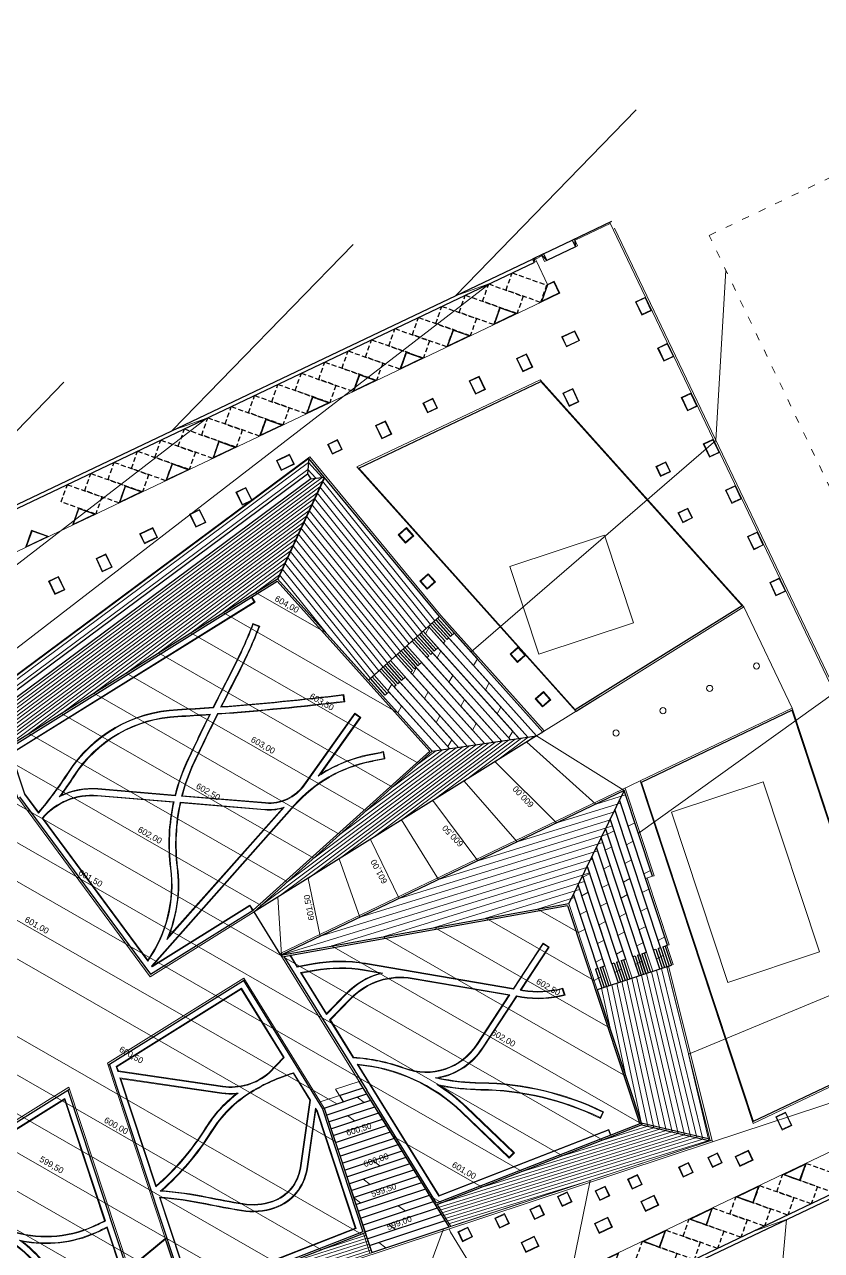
# Model space of a CAD drawing. Header units: metres. Extents: x 679381 to 680109, y 2748427 to 2748872.
# Drawn here: x 679862.8 to 679993.4, y 2748670.8 to 2748871.6 of the extents above; entities that cross this region are included whole.
import ezdxf
from ezdxf.enums import TextEntityAlignment as Align

# ---------------------------------------------------------------- set-up
doc = ezdxf.new("R2010")
doc.units = ezdxf.units.M
doc.header["$MEASUREMENT"] = 0
doc.linetypes.add('ACAD_ISO03W100', pattern=[30, 12, -18])
doc.linetypes.add('LÍNEAS_OCULTAS2', pattern=[4.7625, 3.175, -1.5875])
doc.layers.get('0').update_dxf_attribs({"color": 5})
for name, color, linetype in [('00_Sorround Parcels', 252, 'ACAD_ISO03W100'), ('02-L-Edge Line', 4, 'Continuous'), ('02-L-Edge Line Stair +10cm', 6, 'Continuous'), ('02-L-Edge Line Step -10cm', 6, 'Continuous'), ('02-L-Painted line', 253, 'Continuous'), ('02-L-Plan Change', 8, 'Continuous')]:
    doc.layers.add(name, color=color, linetype=linetype)
for name, color, linetype, lineweight in [('02-L-Level Curves 0.25-0.75m', 33, 'Continuous', 5), ('02-L-Level Curves 0.50m', 33, 'Continuous', 5), ('02-L-Level Curves 1m', 37, 'Continuous', 5), ('02-L-Material Change', 251, 'Continuous', 5), ('04-BK-Tree Pit', 6, 'Continuous', 5)]:
    doc.layers.add(name, color=color, linetype=linetype, lineweight=lineweight)
doc.styles.get("Standard").update_dxf_attribs({"font": 'arial.ttf'})

# ---------------------------------------------------------------- blocks, each defined once
blk = doc.blocks.new('ALCORQUE RECTANGULAR')
blk.add_lwpolyline([(679903.39, 2748647.42), (679902.7, 2748648.87), (679904.69, 2748649.81), (679905.38, 2748648.37)], close=True)
at = {"layer": '02-L-Material Change'}
blk.add_lwpolyline([(679903.34, 2748647.29), (679902.57, 2748648.92), (679904.74, 2748649.95), (679905.51, 2748648.32)], close=True, dxfattribs=at)
blk = doc.blocks.new('Escocell Quadrat')
at = {"ltscale": 0.3}
blk.add_lwpolyline([(-2.76, -1.24), (-1.16, -1.24), (-1.16, 0.36), (-2.76, 0.36)], close=True, dxfattribs=at)
at = {"layer": '02-L-Material Change', "ltscale": 0.3}
blk.add_lwpolyline([(-2.86, -1.34), (-1.06, -1.34), (-1.06, 0.46), (-2.86, 0.46)], close=True, dxfattribs=at)
blk = doc.blocks.new('Alcorque Parking 8m2')
blk.add_lwpolyline([(2.32, 1.23), (-0.19, 2.12), (-1.08, -0.38)], close=True)
at = {"layer": '02-L-Material Change'}
blk.add_lwpolyline([(2.58, 1.24), (-0.25, 2.25), (-1.25, -0.58)], close=True, dxfattribs=at)
blk = doc.blocks.new('Tree Pit Ford')
at = {"ltscale": 0.3}
blk.add_lwpolyline([(-0.05, 1.15), (1.93, -0.83), (-1.1, -0.83), (-1.1, 1.15)], close=True, dxfattribs=at)
at = {"layer": '02-L-Material Change', "ltscale": 0.3}
blk.add_lwpolyline([(0, 1.25), (2.18, -0.93), (-1.2, -0.93), (-1.2, 1.25)], close=True, dxfattribs=at)

msp = doc.modelspace()

# ---------------------------------------------------------------- linework, layer by layer
at = {"layer": '00_Sorround Parcels', "lineweight": 9, "ltscale": 0.1}
msp.add_lwpolyline([(679975.04, 2748837.06), (680047.19, 2748871.62), (680108.54, 2748743.56), (680036.39, 2748709)], close=True, dxfattribs=at)
at = {"layer": '02-L-Edge Line', "ltscale": 0.3}
for p, q in [((679930.81, 2748774.62, 0), (679919.2, 2748764.2)), ((679961.08, 2748746.11), (679952.03, 2748727.61)), ((679956.69, 2748713.49), (679964.01, 2748691.33)), ((679964.01, 2748691.33), (679975.21, 2748688.75))]:
    msp.add_line(p, q, dxfattribs=at)
for points in [[(679859.14, 2748752.71), (679904.28, 2748780.82)], [(679919.2, 2748764.2), (679904.28, 2748780.83)], [(679900.45, 2748726.24), (679929.65, 2748752.55)], [(679904.83, 2748719.17), (679952.03, 2748727.61)], [(679968.09, 2748717.25), (679956.69, 2748713.49)], [(679932.42, 2748674.62), (679917.65, 2748698.47)], [(679911.9, 2748694.08), (679919.71, 2748670.42)], [(679964.01, 2748691.33), (679930.23, 2748678.16)], [(679889.89, 2748660.57), (679885.91, 2748672.61)], [(679918.64, 2748673.64), (679889.35, 2748662.22)]]:
    msp.add_lwpolyline(points, dxfattribs=at)
at = {"layer": '02-L-Edge Line', "ltscale": 0.3, "elevation": 0}
msp.add_lwpolyline([(679929.65, 2748752.55), (679946.75, 2748755.06)], dxfattribs=at)
at = {"layer": '02-L-Edge Line Stair +10cm'}
for p, q in [((679967.44, 2748720.51), (679968.19, 2748720.76)), ((679962.49, 2748718.88), (679962.88, 2748719.01)), ((679962.5, 2748718.88), (679963.53, 2748715.75)), ((679962.88, 2748719.01), (679963.91, 2748715.87)), ((679963.26, 2748719.13), (679963.64, 2748719.26)), ((679963.26, 2748719.13), (679964.29, 2748716)), ((679963.64, 2748719.26), (679964.67, 2748716.13)), ((679964.02, 2748719.38), (679964.77, 2748719.63)), ((679964.02, 2748719.38), (679965.05, 2748716.25)), ((679964.4, 2748719.51), (679965.43, 2748716.38)), ((679965.91, 2748720.01), (679966.3, 2748720.14)), ((679966.3, 2748720.14), (679967.33, 2748717)), ((679966.68, 2748720.26), (679967.06, 2748720.39)), ((679966.68, 2748720.26), (679967.71, 2748717.13)), ((679967.06, 2748720.39), (679968.09, 2748717.25)), ((679967.44, 2748720.51), (679968.47, 2748717.38)), ((679967.82, 2748720.64), (679968.85, 2748717.5)), ((679956.42, 2748716.87), (679956.8, 2748717)), ((679956.42, 2748716.87), (679957.45, 2748713.74)), ((679957.18, 2748717.13), (679957.94, 2748717.38)), ((679957.18, 2748717.13), (679958.22, 2748713.99)), ((679957.56, 2748717.25), (679958.6, 2748714.12)), ((679959.08, 2748717.75), (679959.46, 2748717.88)), ((679959.08, 2748717.75), (679960.12, 2748714.62)), ((679959.46, 2748717.88), (679960.49, 2748714.75)), ((679959.84, 2748718), (679960.22, 2748718.13)), ((679959.84, 2748718), (679960.87, 2748714.87)), ((679960.22, 2748718.13), (679961.25, 2748715)), ((679960.6, 2748718.26), (679961.35, 2748718.5)), ((679960.6, 2748718.26), (679961.63, 2748715.12)), ((679960.98, 2748718.38), (679962.01, 2748715.25)), ((679968.09, 2748717.25), (679968.85, 2748717.5))]:
    msp.add_line(p, q, dxfattribs=at)
at = {"layer": '02-L-Edge Line Stair +10cm', "ltscale": 0.3}
for p, q in [((679914.42, 2748696.16), (679918.29, 2748697.43)), ((679911.9, 2748694.08), (679918.93, 2748696.4))]:
    msp.add_line(p, q, dxfattribs=at)
at = {"layer": '02-L-Edge Line Stair +10cm'}
for points in [[(679952.6, 2748836.29), (679959.09, 2748839.38)], [(679947.9, 2748834.06), (679946.09, 2748833.2)], [(679930.81, 2748774.62), (679911.94, 2748797.45)], [(679946.75, 2748755.06), (679932.12, 2748771.36)], [(679943.9, 2748754.64), (679930.57, 2748769.5)], [(679927.89, 2748767.1), (679927.29, 2748766.56)], [(679939.62, 2748754.02), (679927.89, 2748767.1)], [(679926.4, 2748765.76), (679926.1, 2748765.49)], [(679926.99, 2748766.29), (679926.7, 2748766.03)], [(679921.93, 2748761.75), (679919.5, 2748764.47)], [(679922.23, 2748762.02), (679919.8, 2748764.73)], [(679933.93, 2748753.18), (679924.08, 2748764.15)], [(679935.35, 2748753.39), (679925.21, 2748764.69)], [(679922.53, 2748762.29), (679921.93, 2748761.75)], [(679931.08, 2748752.76), (679922.53, 2748762.29)], [(679965.72, 2748732.06), (679961.08, 2748746.11)], [(679967.06, 2748720.39), (679959.57, 2748743.03)], [(679968.19, 2748720.76), (679960.33, 2748744.57)], [(679966.95, 2748716.88), (679958.82, 2748741.49)], [(679964.77, 2748719.63), (679958.06, 2748739.95)], [(679962.5, 2748718.88), (679956.56, 2748736.86)], [(679964.67, 2748716.12), (679957.31, 2748738.4)], [(679961.35, 2748718.5), (679955.8, 2748735.32)], [(679960.22, 2748718.13), (679955.05, 2748733.78)], [(679959.08, 2748717.75), (679954.29, 2748732.24)], [(679956.8, 2748717), (679952.78, 2748729.16)], [(679957.94, 2748717.38), (679953.54, 2748730.7)], [(679956.8, 2748717), (679957.83, 2748713.87)], [(679919.71, 2748670.42), (679932.41, 2748674.62)]]:
    msp.add_lwpolyline(points, dxfattribs=at)
at = {"layer": '02-L-Edge Line Stair +10cm', "elevation": 0}
for points in [[(679929.03, 2748773.02), (679931.23, 2748770.56)], [(679929.32, 2748773.28), (679931.76, 2748770.57)], [(679929.62, 2748773.55), (679932.06, 2748770.84)], [(679929.92, 2748773.82), (679932.12, 2748771.36)], [(679930.22, 2748774.08), (679932.65, 2748771.37)], [(679930.51, 2748774.35), (679932.95, 2748771.64)], [(679926.94, 2748771.15), (679929.38, 2748768.43)], [(679927.24, 2748771.41), (679929.44, 2748768.96)], [(679927.54, 2748771.68), (679929.97, 2748768.97)], [(679927.83, 2748771.95), (679930.27, 2748769.23)], [(679932.35, 2748771.1), (679932.06, 2748770.84)], [(679933.25, 2748771.9), (679932.65, 2748771.37)], [(679933.25, 2748771.9), (679947.78, 2748755.7)], [(679924.56, 2748769.01), (679926.76, 2748766.55)], [(679924.86, 2748769.28), (679927.29, 2748766.56)], [(679925.16, 2748769.54), (679927.59, 2748766.83)], [(679926.35, 2748770.61), (679928.55, 2748768.16)], [(679926.64, 2748770.88), (679929.08, 2748768.16)], [(679942.47, 2748754.43), (679929.44, 2748768.96)], [(679930.57, 2748769.5), (679929.97, 2748768.97)], [(679945.32, 2748754.85), (679931.23, 2748770.56)], [(679931.76, 2748770.57), (679931.46, 2748770.3)], [(679922.48, 2748767.14), (679924.91, 2748764.42)], [(679923.67, 2748768.21), (679925.87, 2748765.75)], [(679923.96, 2748768.47), (679926.4, 2748765.76)], [(679924.26, 2748768.74), (679926.7, 2748766.03)], [(679941.05, 2748754.22), (679928.55, 2748768.16)], [(679929.08, 2748768.16), (679928.78, 2748767.9)], [(679929.67, 2748768.7), (679929.38, 2748768.43)], [(679920.99, 2748765.8), (679923.19, 2748763.35)], [(679921.28, 2748766.07), (679923.72, 2748763.36)], [(679921.58, 2748766.34), (679924.02, 2748763.62)], [(679921.88, 2748766.6), (679924.08, 2748764.15)], [(679922.18, 2748766.87), (679924.61, 2748764.16)], [(679936.78, 2748753.6), (679925.87, 2748765.75)], [(679938.2, 2748753.81), (679926.76, 2748766.55)], [(679932.5, 2748752.97), (679923.19, 2748763.35)], [(679923.72, 2748763.36), (679923.42, 2748763.09)], [(679924.32, 2748763.89), (679924.02, 2748763.62)], [(679925.21, 2748764.69), (679924.61, 2748764.16)]]:
    msp.add_lwpolyline(points, dxfattribs=at)
at = {"layer": '02-L-Edge Line Stair +10cm', "ltscale": 0.3}
for points in [[(679912.27, 2748692.95), (679919.57, 2748695.36)], [(679912.65, 2748691.82), (679920.22, 2748694.32)], [(679913.02, 2748690.7), (679920.86, 2748693.29)], [(679913.38, 2748689.57), (679921.5, 2748692.25)], [(679913.76, 2748688.45), (679922.14, 2748691.21)], [(679914.13, 2748687.32), (679922.78, 2748690.18)], [(679914.5, 2748686.19), (679923.43, 2748689.14)], [(679914.87, 2748685.07), (679924.07, 2748688.1)], [(679915.25, 2748683.94), (679924.71, 2748687.06)], [(679915.62, 2748682.81), (679925.35, 2748686.03)], [(679915.99, 2748681.69), (679925.99, 2748684.99)], [(679916.36, 2748680.56), (679926.64, 2748683.95)], [(679916.73, 2748679.43), (679927.28, 2748682.92)], [(679917.1, 2748678.31), (679927.92, 2748681.88)], [(679917.48, 2748677.18), (679928.56, 2748680.84)], [(679917.85, 2748676.06), (679929.2, 2748679.81)], [(679918.22, 2748674.93), (679929.85, 2748678.77)], [(679918.59, 2748673.8), (679930.49, 2748677.73)], [(679918.96, 2748672.68), (679931.13, 2748676.69)], [(679919.33, 2748671.55), (679931.77, 2748675.66)]]:
    msp.add_lwpolyline(points, dxfattribs=at)
at = {"layer": '02-L-Edge Line Step -10cm'}
for p, q in [((679917.58, 2748798.95), (679947.42, 2748813.15)), ((679947.42, 2748813.15), (679980.42, 2748776.37)), ((679953.09, 2748759.36), (679917.58, 2748798.95)), ((679980.42, 2748776.37), (679953.09, 2748759.36)), ((679861.97, 2748745.11), (679883.47, 2748716.02)), ((679951.82, 2748727.27), (679963.64, 2748691.5)), ((679883.47, 2748716.02), (679900.28, 2748726.49)), ((679905.32, 2748718.95), (679918.91, 2748697)), ((680007, 2748703.66), (679982.26, 2748691.88)), ((679963.9, 2748691.66), (679975.12, 2748689.07))]:
    msp.add_line(p, q, dxfattribs=at)
at = {"layer": '02-L-Edge Line Step -10cm', "lineweight": 0, "ltscale": 0.2}
for p, q in [((679904.28, 2748780.82), (679911.94, 2748797.45)), ((679904.36, 2748780.74), (679912.01, 2748797.36))]:
    msp.add_line(p, q, dxfattribs=at)
at = {"layer": '02-L-Edge Line Step -10cm', "ltscale": 0.3}
for points in [[(679909.4, 2748800.52), (679856.61, 2748761.34)], [(679911.94, 2748797.45), (679909.4, 2748800.52)]]:
    msp.add_lwpolyline(points, dxfattribs=at)
at = {"layer": '02-L-Edge Line Step -10cm'}
for points in [[(679859.5, 2748752.59), (679904.23, 2748780.44)], [(679904.23, 2748780.44), (679929.23, 2748752.58)], [(679988.62, 2748759.3), (679963.9, 2748747.46)], [(680007, 2748703.66), (679988.62, 2748759.3)], [(679900.28, 2748726.49), (679929.23, 2748752.58)], [(679963.9, 2748747.46), (679982.26, 2748691.88)], [(679905.32, 2748718.95), (679951.82, 2748727.27)], [(679889.53, 2748662.61), (679876.75, 2748701.3), (679898.67, 2748714.97), (679911.62, 2748693.95), (679918.27, 2748673.82)], [(679841.11, 2748679.07), (679869.91, 2748697.03), (679879.64, 2748667.56)], [(679930.34, 2748678.52), (679918.91, 2748697)], [(679963.64, 2748691.5), (679930.34, 2748678.52)], [(679918.26, 2748673.81), (679918.26, 2748673.81), (679889.53, 2748662.61)]]:
    msp.add_lwpolyline(points, dxfattribs=at)
at = {"layer": '02-L-Level Curves 0.25-0.75m', "ltscale": 0.3}
msp.add_line((679916.66, 2748835.56), (679887.02, 2748805.09), dxfattribs=at)
for points in [[(679977.76, 2748831.4), (679976.13, 2748803.46)], [(679887.02, 2748805.09), (679887.02, 2748805.09), (679892.66, 2748807.11), (679734.28, 2748685.08)], [(679976.13, 2748803.46), (679936, 2748768.84)], [(679856.78, 2748760.84), (679909.34, 2748799.85), (679911.59, 2748797.41), (679857.86, 2748757.56), (679856.78, 2748760.84)], [(679857.05, 2748760.01), (679909.23, 2748798.74), (679910.58, 2748797.28), (679857.69, 2748758.07), (679857.05, 2748760.01)], [(679964.78, 2748716.16), (679965.81, 2748716.5), (679963.56, 2748723.29), (679964.64, 2748723.86), (679961.23, 2748734.18), (679962.31, 2748734.74), (679959.69, 2748742.67), (679943.54, 2748737.71), (679934.86, 2748747.66), (679944.29, 2748754.7), (679945.32, 2748754.85), (679938.34, 2748762.63), (679938.96, 2748763.74), (679929.92, 2748773.82), (679929.35, 2748773.3), (679911.2, 2748795.85), (679857.94, 2748756.36), (679858.36, 2748755.08), (679852.61, 2748750.92), (679851.9, 2748751.88), (679821.09, 2748729.03), (679830.22, 2748723.79), (679834.97, 2748726.75), (679834.97, 2748726.75)], [(679963.14, 2748715.62), (679963.53, 2748715.75), (679962.91, 2748717.61), (679963.99, 2748718.17), (679960.58, 2748728.49), (679961.66, 2748729.06), (679958.39, 2748738.95), (679959.47, 2748739.52), (679959.2, 2748740.32), (679958.06, 2748739.95), (679930.64, 2748731.53), (679924.61, 2748741.31), (679942.12, 2748754.38), (679942.47, 2748754.43), (679942.19, 2748754.75), (679942.82, 2748755.85), (679928.52, 2748771.78), (679929.15, 2748772.88), (679929.03, 2748773.02), (679927.94, 2748772.04), (679910.32, 2748793.94), (679858.27, 2748755.34)], [(679961.52, 2748715.08), (679962.39, 2748715.37), (679960.07, 2748722.38), (679961.15, 2748722.95), (679957.74, 2748733.27), (679958.82, 2748733.83), (679957.58, 2748737.59), (679917.74, 2748725.35), (679914.39, 2748734.91), (679940.05, 2748754.08), (679941.05, 2748754.22), (679932.38, 2748763.89), (679933, 2748764.99), (679927.24, 2748771.41), (679926.53, 2748770.78), (679909.44, 2748792.02), (679858.61, 2748754.33), (679861.04, 2748746.97), (679857.32, 2748744.55), (679853.11, 2748750.25), (679842.31, 2748742.25), (679944.4, 2748683.68)], [(679936.78, 2748753.6), (679926.41, 2748765.15), (679927.04, 2748766.25), (679924.56, 2748769.01), (679923.71, 2748768.25), (679907.67, 2748788.19), (679863.53, 2748755.46), (679905.9, 2748731.15)], [(679907.23, 2748787.23), (679868.84, 2748758.76), (679910.21, 2748735.03), (679934.65, 2748753.29), (679935.35, 2748753.39), (679928.34, 2748761.2), (679928.96, 2748762.3), (679923.67, 2748768.21), (679923.01, 2748767.62), (679907.23, 2748787.23)], [(679884.76, 2748768.67), (679905.91, 2748784.35), (679920.9, 2748765.72), (679920.99, 2748765.8), (679932.48, 2748752.99), (679931.33, 2748752.8), (679923.12, 2748746.67), (679884.76, 2748768.67)], [(679905.03, 2748782.43), (679895.37, 2748775.28), (679924, 2748758.85), (679924.62, 2748759.96), (679920.09, 2748765), (679919.49, 2748764.46), (679905.03, 2748782.43)], [(679995.79, 2748762.29), (679963.4, 2748739.08), (679965.41, 2748733.02), (679964.33, 2748732.45), (679967.74, 2748722.14), (679966.66, 2748721.57), (679968.09, 2748717.25), (679967.22, 2748716.96), (679974.01, 2748689.02), (679931.58, 2748675.97), (679927.92, 2748681.88), (679917.88, 2748678.57), (679916.73, 2748679.43), (679919.1, 2748672.27), (679898.29, 2748665.71), (679848.51, 2748694.26)], [(679946.41, 2748755.01), (679945.13, 2748754.05), (679956.45, 2748743.89), (679961.32, 2748745.39), (679962.82, 2748740.85), (679961.74, 2748740.28), (679965.15, 2748729.97), (679964.07, 2748729.4), (679967.48, 2748719.08), (679966.41, 2748718.52), (679966.95, 2748716.88), (679966.4, 2748716.69), (679973, 2748689.26)], [(679905.9, 2748731.15), (679935.76, 2748753.45), (679936.78, 2748753.6)], [(679831.7, 2748735.64), (679913.7, 2748688.6), (679912.65, 2748691.82), (679915.74, 2748692.85), (679916.89, 2748691.98), (679920.86, 2748693.29), (679929.3, 2748679.66), (679931.23, 2748678.55)], [(679921.58, 2748722.16), (679954.29, 2748732.24), (679955.43, 2748732.62), (679955.47, 2748732.5), (679954.39, 2748731.94), (679957.8, 2748721.62), (679956.72, 2748721.05), (679958.97, 2748714.24), (679958.23, 2748714), (679961.37, 2748699.34)], [(679958.78, 2748707.17), (679957.38, 2748713.72), (679957.83, 2748713.87), (679956.47, 2748718), (679957.54, 2748718.57), (679954.14, 2748728.88), (679955.21, 2748729.45), (679954.62, 2748731.24), (679930.01, 2748723.67)], [(679938.44, 2748725.18), (679953.8, 2748729.9), (679954.96, 2748726.39), (679953.88, 2748725.83), (679957.27, 2748715.57), (679956.19, 2748715), (679938.44, 2748725.18)], [(679835.82, 2748725.38), (679836.93, 2748725.95), (679839.7, 2748721.52), (679840.82, 2748722.09), (679843.57, 2748717.65), (679844.69, 2748718.22), (679847.33, 2748713.98), (679918.06, 2748673.41)], [(679930.01, 2748723.67), (679958.78, 2748707.17)], [(679881.52, 2748668.98), (679843.21, 2748690.96), (679851.21, 2748695.94), (679849.8, 2748698.2), (679848.68, 2748697.63), (679845.92, 2748702.07), (679844.8, 2748701.49), (679842.04, 2748705.93), (679840.93, 2748705.36), (679838.17, 2748709.79), (679837.05, 2748709.22), (679834.29, 2748713.66), (679833.17, 2748713.09), (679830.42, 2748717.52), (679829.3, 2748716.95), (679826.54, 2748721.38), (679825.43, 2748720.8), (679798.09, 2748703.74), (679801.06, 2748698.96), (679800.09, 2748698.22), (679808.69, 2748684.4), (679759.05, 2748646.16)], [(679961.36, 2748699.34), (679921.58, 2748722.16)], [(680015.47, 2748721.09), (679971.67, 2748702.9), (679974.96, 2748688.8)], [(679966.97, 2748690.65), (679961.52, 2748715.08)], [(679968.97, 2748690.19), (679963.14, 2748715.62)], [(679970.96, 2748689.73), (679964.78, 2748716.16)], [(679972.96, 2748689.26), (679931.3, 2748676.42), (679926.64, 2748683.95), (679919.46, 2748681.58), (679918.32, 2748682.46), (679915.99, 2748681.69), (679918.93, 2748672.76), (679904.88, 2748668.27), (679853.82, 2748697.56)], [(679944.4, 2748683.68), (679966.97, 2748690.65)], [(679950.99, 2748686.25), (679965.97, 2748690.88)], [(679974.96, 2748688.8), (679974.96, 2748688.8), (679931.86, 2748675.51), (679929.85, 2748678.77), (679925.19, 2748677.23), (679924.05, 2748678.1), (679917.85, 2748676.06), (679919.26, 2748671.79), (679889.36, 2748662.18)], [(679930.74, 2748677.32), (679970.97, 2748689.72)], [(679931.23, 2748678.55), (679968.97, 2748690.19)], [(679931.3, 2748676.42), (679972.97, 2748689.26)], [(679764.87, 2748621.24), (679819.61, 2748663.42), (679819.11, 2748665.27), (679837.28, 2748677.04), (679840.73, 2748679.69), (679872.45, 2748661.49), (679888.42, 2748665.03), (679889.68, 2748661.2), (679919.58, 2748670.81), (679919.33, 2748671.55), (679920.89, 2748672.06), (679922.04, 2748671.19), (679931.46, 2748674.3), (679920.45, 2748644.47), (679926.09, 2748646.49)], [(679918.06, 2748673.41), (679918.66, 2748673.6)]]:
    msp.add_lwpolyline(points, dxfattribs=at)
for points in [[(679957.58, 2748688.82), (679860.74, 2748744.37), (679861.7, 2748744.97), (679858.94, 2748753.32), (679908.56, 2748790.1), (679925.12, 2748769.51), (679925.45, 2748769.81), (679936.85, 2748757.1), (679936.23, 2748756), (679938.2, 2748753.81), (679937.97, 2748753.77), (679904.34, 2748728.66), (679904.95, 2748719.22), (679955.94, 2748734.89), (679958.31, 2748727.73), (679957.23, 2748727.16), (679960.64, 2748716.84), (679959.56, 2748716.28), (679960.11, 2748714.62), (679959.91, 2748714.55), (679964.97, 2748691.11)], [(679906.79, 2748786.27), (679922.31, 2748766.99), (679922.77, 2748767.41), (679930.89, 2748758.36), (679930.27, 2748757.26), (679933.93, 2748753.18), (679933.55, 2748753.12), (679914.51, 2748738.91), (679874.15, 2748762.06)]]:
    msp.add_lwpolyline(points, close=True, dxfattribs=at)
at = {"layer": '02-L-Level Curves 0.50m', "ltscale": 0.3}
msp.add_line((679869.27, 2748813.01), (679839.63, 2748782.54), dxfattribs=at)
for points in [[(679837.09, 2748728.07), (679835.52, 2748727.1), (679826.39, 2748732.34), (679852.2, 2748751.47), (679853.78, 2748749.33), (679859.04, 2748753.03), (679858.11, 2748755.85), (679910.76, 2748794.9), (679928.64, 2748772.67), (679929.03, 2748773.02), (679940.89, 2748759.79), (679940.27, 2748758.69), (679943.68, 2748754.88)], [(679960.71, 2748714.82), (679961.25, 2748714.99), (679959.82, 2748719.33), (679960.9, 2748719.9), (679957.49, 2748730.21), (679958.56, 2748730.78), (679956.76, 2748736.23), (679911.29, 2748722.26), (679909.27, 2748731.73), (679938.99, 2748753.92), (679939.62, 2748754.02), (679934.3, 2748759.95), (679934.93, 2748761.05), (679926.35, 2748770.61), (679925.83, 2748770.15), (679909, 2748791.06), (679858.78, 2748753.82), (679861.7, 2748744.97), (679858.5, 2748742.95), (679853.41, 2748749.84), (679847.62, 2748745.55), (679950.99, 2748686.25)], [(679905.47, 2748783.39), (679920.19, 2748765.09), (679920.99, 2748765.8), (679923, 2748763.56), (679922.38, 2748762.46), (679931.08, 2748752.76), (679930.23, 2748752.64), (679927.42, 2748750.54), (679890.06, 2748771.97), (679905.47, 2748783.39)], [(679943.9, 2748754.64), (679943.23, 2748754.54), (679929.74, 2748744.47), (679937.09, 2748734.62), (679958.88, 2748741.31), (679962.05, 2748731.69), (679960.98, 2748731.12), (679964.25, 2748721.23), (679963.17, 2748720.66), (679964.67, 2748716.12), (679963.95, 2748715.89), (679969.97, 2748689.95), (679930.46, 2748677.77)], [(679965.97, 2748690.88), (679960.71, 2748714.82)], [(680021.33, 2748692.47), (679982.08, 2748673.79), (679987.72, 2748675.81)], [(679987.72, 2748675.81), (679985.99, 2748656.98)]]:
    msp.add_lwpolyline(points, dxfattribs=at)
at = {"layer": '02-L-Level Curves 1m', "ltscale": 0.3}
for p in [(679963.07, 2748857.65), (679939.07, 2748829.19)]:
    msp.add_line(p, (679933.43, 2748827.17), dxfattribs=at)
for points in [[(679939.07, 2748829.19), (679744.85, 2748679.55), (679744.52, 2748671.49), (679748.75, 2748667.74), (679752.27, 2748657.06), (679759.21, 2748645.9), (679756.56, 2748644.08), (679763.63, 2748622.66), (679762.68, 2748622.35), (679756.74, 2748640.33), (679748.48, 2748632.97), (679749.84, 2748630.78), (679744.8, 2748627.33)], [(679857.77, 2748756.86), (679911.64, 2748796.81), (679930.05, 2748773.94), (679930.81, 2748774.62), (679937.04, 2748767.68), (679936.41, 2748766.58), (679946.75, 2748755.06), (679945.35, 2748754.85), (679939.97, 2748750.84), (679950, 2748740.8), (679960.51, 2748744.03), (679962.57, 2748737.8), (679961.49, 2748737.23), (679964.9, 2748726.91), (679963.82, 2748726.35), (679966.95, 2748716.88), (679965.58, 2748716.42), (679971.99, 2748689.49)], [(679937.82, 2748681.12), (679923.2, 2748689.5), (679919.57, 2748695.36), (679918.47, 2748694.99), (679917.32, 2748695.87), (679914.01, 2748694.77), (679837.01, 2748738.94), (679852.8, 2748750.66), (679856.14, 2748746.14), (679860.38, 2748748.97), (679858.44, 2748754.84), (679909.88, 2748792.98), (679927.23, 2748771.41), (679928.13, 2748772.21), (679931.07, 2748768.94), (679930.45, 2748767.84), (679942.47, 2748754.43)], [(679859.11, 2748752.81), (679908.12, 2748789.15), (679924.41, 2748768.89), (679924.56, 2748769.01), (679938.2, 2748753.81), (679936.86, 2748753.61), (679901.6, 2748727.28), (679859.58, 2748751.38), (679859.11, 2748752.81)], [(679942.47, 2748754.43), (679941.11, 2748754.23), (679919.5, 2748738.1), (679924.19, 2748728.44), (679958.39, 2748738.95), (679959.08, 2748736.89), (679958, 2748736.32), (679961.41, 2748726), (679960.33, 2748725.44), (679963.53, 2748715.75), (679962.33, 2748715.35), (679967.97, 2748690.42)], [(679913.14, 2748720.65), (679963.95, 2748691.51), (679959.08, 2748714.28), (679960.11, 2748714.62), (679956.98, 2748724.11), (679958.05, 2748724.67), (679955.12, 2748733.55), (679913.15, 2748720.65)], [(679971.99, 2748689.49), (679931.02, 2748676.87), (679925.35, 2748686.03), (679921.04, 2748684.6), (679919.89, 2748685.48), (679915.25, 2748683.94), (679918.78, 2748673.25), (679911.47, 2748670.84), (679853.48, 2748704.11)], [(679967.97, 2748690.42), (679937.82, 2748681.12)], [(679876.99, 2748665.24), (679837.9, 2748687.66)], [(679950.77, 2748658.9), (679955.52, 2748682.25), (679932.15, 2748675.05), (679931.13, 2748676.69), (679923.61, 2748674.21), (679922.47, 2748675.08), (679918.59, 2748673.8), (679919.41, 2748671.3), (679889.52, 2748661.69)]]:
    msp.add_lwpolyline(points, dxfattribs=at)
for points in [[(679932.48, 2748752.99), (679918.82, 2748742.79), (679879.45, 2748765.37), (679906.35, 2748785.31), (679921.6, 2748766.35), (679921.88, 2748766.6), (679932.82, 2748754.41), (679932.19, 2748753.31)], [(679904.58, 2748781.48), (679900.68, 2748778.58), (679912.26, 2748771.93)], [(679952.98, 2748728.57), (679954.68, 2748723.4), (679953.61, 2748722.83), (679946.87, 2748726.69)]]:
    msp.add_lwpolyline(points, close=True, dxfattribs=at)
at = {"layer": '02-L-Material Change', "ltscale": 0.3}
for p, q in [((679953.04, 2748836.28), (679958.82, 2748839.03)), ((679952.96, 2748836.46), (679953.47, 2748835.38)), ((679947.62, 2748833.71), (679946.54, 2748833.19)), ((679948.05, 2748832.8), (679947.54, 2748833.89)), ((679917.28, 2748799.14), (679947.31, 2748813.43)), ((679947.31, 2748813.43), (679980.71, 2748776.2)), ((679980.71, 2748776.2), (679953.21, 2748759.08)), ((679900.45, 2748726.24), (679946.75, 2748755.06)), ((679883.39, 2748715.62), (679861.7, 2748744.97)), ((679960.78, 2748746.3), (679904.68, 2748719.42)), ((679904.83, 2748719.17), (679961.08, 2748746.11)), ((679883.39, 2748715.62), (679900.45, 2748726.24)), ((679904.83, 2748719.17), (679918.66, 2748696.84)), ((679913.78, 2748697.19), (679917.65, 2748698.47)), ((679911.26, 2748695.11), (679914.42, 2748696.16)), ((680010.26, 2748694.25), (679944.88, 2748663.14))]:
    msp.add_line(p, q, dxfattribs=at)
at = {"layer": '02-L-Material Change'}
for p, q in [((679958.73, 2748839.21), (680027.59, 2748695.01)), ((679959.52, 2748838.26), (680027.95, 2748694.96)), ((679964.87, 2748731.78), (679968.48, 2748720.86)), ((679968.1, 2748720.73), (679969.14, 2748717.6)), ((679968.19, 2748720.76), (679968.48, 2748720.86)), ((679969.14, 2748717.6), (679968.85, 2748717.5))]:
    msp.add_line(p, q, dxfattribs=at)
at = {"layer": '02-L-Material Change', "lineweight": 0, "ltscale": 0.2}
for p, q in [((679950.96, 2748713.62), (679951.28, 2748712.67)), ((679951.03, 2748713.74), (679951.4, 2748712.6)), ((679975.49, 2748688.84), (679859.01, 2748650.37)), ((679975.57, 2748688.55), (679859.17, 2748650.11))]:
    msp.add_line(p, q, dxfattribs=at)
at = {"layer": '02-L-Material Change', "ltscale": 0.3, "elevation": 0}
for points in [[(679953.11, 2748835.21), (679953.47, 2748835.38)], [(679946.71, 2748832.83), (679946.45, 2748833.37)], [(679948.42, 2748832.97), (679948.05, 2748832.8)], [(679933.25, 2748771.9), (679930.81, 2748774.62)], [(679931.04, 2748774.82), (679948.01, 2748755.9)]]:
    msp.add_lwpolyline(points, dxfattribs=at)
at = {"layer": '02-L-Material Change', "ltscale": 0.3}
for points in [[(679946.35, 2748832.65), (679946.71, 2748832.83)], [(679948.51, 2748829.05), (679946.71, 2748832.83)], [(679851.45, 2748780.45), (679947.48, 2748826.14)], [(679947.42, 2748813.15), (679947.52, 2748813.19)], [(679909.58, 2748800.78), (679856.32, 2748761.25), (679857.68, 2748757.15)], [(679909.4, 2748800.52), (679909.33, 2748800.6)], [(679931.04, 2748774.81), (679909.58, 2748800.78)], [(679953.21, 2748759.08), (679917.28, 2748799.14)], [(679917.49, 2748798.91), (679917.58, 2748798.95)], [(679980.42, 2748776.37), (679980.51, 2748776.42)], [(679988.62, 2748759.63), (679980.71, 2748776.2)], [(679919.2, 2748764.2), (679930.81, 2748774.62)], [(679946.75, 2748755.06), (679957.09, 2748761.5)], [(679953.09, 2748759.36), (679953.01, 2748759.31)], [(679988.62, 2748759.3), (679988.71, 2748759.35)], [(679963.72, 2748747.7), (679960.78, 2748746.3)], [(679963.9, 2748747.46), (679963.81, 2748747.42)], [(679898.67, 2748714.97), (679898.93, 2748715.13)], [(679876.75, 2748701.3), (679876.49, 2748701.14)], [(679879.89, 2748667.76), (679870.08, 2748697.49), (679840.95, 2748679.32)], [(679869.91, 2748697.03), (679870.17, 2748697.19)], [(679914.42, 2748696.16), (679913.78, 2748697.19)], [(679917.65, 2748698.47), (679917.94, 2748698.57)], [(679958.93, 2748689.67), (679958.56, 2748690.6), (679930.76, 2748679.76)], [(679982.16, 2748691.84), (679982.26, 2748691.88)], [(679958.83, 2748689.63), (679958.51, 2748690.47), (679930.71, 2748679.63)], [(679885.91, 2748672.61), (679886.16, 2748672.81)], [(679924.25, 2748656.65), (679938.87, 2748663.62), (679932.61, 2748673.74), (679932.42, 2748674.3)]]:
    msp.add_lwpolyline(points, dxfattribs=at)
at = {"layer": '02-L-Material Change'}
for points in [[(679942.35, 2748782.84), (679957.86, 2748787.98), (679962.62, 2748773.61), (679947.11, 2748768.48)], [(679968.87, 2748742.6), (679983.87, 2748747.57), (679993.11, 2748719.68), (679978.11, 2748714.69)]]:
    msp.add_lwpolyline(points, close=True, dxfattribs=at)
for points in [[(679865.08, 2748742.41), (679862.78, 2748745.53), (679860.57, 2748752.2), (679900.46, 2748777.03), (679899.98, 2748777.79)], [(679865.09, 2748742.57), (679862.87, 2748745.58), (679860.69, 2748752.16), (679900.6, 2748777)], [(679900.6, 2748777), (679900.07, 2748777.85)], [(679900.23, 2748773.46), (679901.35, 2748773.03)], [(679901.22, 2748772.98), (679900.28, 2748773.33)], [(679915.04, 2748761.72), (679915.16, 2748760.73)], [(679915.13, 2748761.83), (679915.28, 2748760.64)], [(679917.91, 2748758.09), (679916.94, 2748758.79)], [(679917.77, 2748758.07), (679916.96, 2748758.65)], [(679921.59, 2748752.37), (679921.77, 2748751.39)], [(679921.87, 2748751.41), (679921.67, 2748752.49)], [(679921.87, 2748751.41), (679921.89, 2748751.31)], [(679961.26, 2748746.53), (679966.01, 2748732.15), (679965.73, 2748732.06)], [(679883, 2748718.17), (679865.68, 2748741.61)], [(679882.99, 2748718.34), (679865.81, 2748741.6)], [(679899.72, 2748727.2), (679883.7, 2748717.22), (679883.59, 2748717.36)], [(679900.28, 2748726.49), (679899.75, 2748727.34), (679883.72, 2748717.36)], [(679899.72, 2748727.2), (679900.19, 2748726.43)], [(679968.08, 2748717.27), (679975.21, 2748688.75)], [(679968.37, 2748717.35), (679975.56, 2748688.55)], [(679885.91, 2748672.61), (679876.4, 2748701.43), (679898.77, 2748715.38), (679911.9, 2748694.08)], [(679957.59, 2748693.43), (679957.15, 2748692.53)], [(679957.72, 2748693.48), (679957.19, 2748692.4)], [(679876.36, 2748674.63), (679878.9, 2748666.94)], [(679876.3, 2748674.49), (679878.82, 2748666.88)]]:
    msp.add_lwpolyline(points, dxfattribs=at)
for points in [[(679865.08, 2748742.41, 0.032517), (679870.01, 2748749.03, -0.244086), (679887.88, 2748759.29, 0.003341), (679893.79, 2748759.68, -0.003497), (679897.04, 2748766.09, 0.02732), (679900.28, 2748773.33, 0.027673)], [(679865.09, 2748742.57, 0.032019), (679869.93, 2748749.08, -0.244074), (679887.87, 2748759.39, 0.003309), (679893.72, 2748759.77, -0.003469), (679896.95, 2748766.14, 0.027673), (679900.23, 2748773.46)], [(679901.22, 2748772.98, -0.027333), (679897.93, 2748765.64, 0.003208), (679894.94, 2748759.76, 0.011403), (679915.04, 2748761.72, 0.010865)], [(679901.35, 2748773.03, -0.027673), (679898.02, 2748765.59, 0.003122), (679895.11, 2748759.87, 0.011361), (679915.13, 2748761.83)], [(679916.96, 2748758.65), (679908.69, 2748747, -0.265173), (679902.3, 2748744.03), (679888.55, 2748745.18, -0.048342), (679890.62, 2748750.89, -0.004242), (679894.43, 2748758.72, 0.011738), (679915.16, 2748760.73, 0.011795)], [(679916.94, 2748758.79), (679908.61, 2748747.06, -0.265173), (679902.3, 2748744.13), (679888.68, 2748745.27, -0.047397), (679890.71, 2748750.84, -0.004214), (679894.49, 2748758.62, 0.011763), (679915.28, 2748760.64)], [(679917.77, 2748758.07), (679910.95, 2748748.46, -0.095494), (679919.3, 2748751.92, -0.003883), (679921.59, 2748752.37, -0.004065)], [(679917.91, 2748758.09), (679911.33, 2748748.82, -0.090021), (679919.28, 2748752.02, -0.004065), (679921.67, 2748752.49)], [(679921.77, 2748751.39, 0.003882), (679919.5, 2748750.94, 0.161814), (679907, 2748743.72), (679883.59, 2748717.36)], [(679921.89, 2748751.31, 0.004065), (679919.52, 2748750.84, 0.161814), (679907.08, 2748743.66), (679883.72, 2748717.36)], [(679883, 2748718.17, 0.18785), (679886.81, 2748733.42, -0.084331), (679887.31, 2748744.28), (679874.74, 2748745.33, 0.241422), (679865.68, 2748741.61, 0.238897)], [(679882.99, 2748718.34, 0.186193), (679886.71, 2748733.41, -0.083451), (679887.19, 2748744.19), (679874.73, 2748745.23, 0.239448), (679865.81, 2748741.6)], [(679951.28, 2748712.67, -0.109447), (679944.32, 2748712.33), (679943.45, 2748712.48), (679937.86, 2748703.94, -0.216586), (679930.1, 2748699.03, 0.052235), (679937.61, 2748698.15, -0.110045), (679957.59, 2748693.43)], [(679951.4, 2748712.6, -0.111099), (679944.3, 2748712.23), (679943.5, 2748712.37), (679937.95, 2748703.89, -0.204265), (679930.64, 2748699.01, 0.048596), (679937.61, 2748698.25, -0.110586), (679957.72, 2748693.48)], [(679905.38, 2748702.36), (679902.9, 2748699.81, -0.217902), (679895.27, 2748697.58), (679878.1, 2748700.08)], [(679905.26, 2748702.37), (679902.83, 2748699.88, -0.217785), (679895.29, 2748697.68), (679878.18, 2748700.17)], [(679917.32, 2748701.27, -0.171368), (679934.49, 2748693.48), (679942.26, 2748686.02), (679942.96, 2748686.74), (679935.19, 2748694.2, 0.052086), (679930.38, 2748697.94, 0.048821), (679937.6, 2748697.15, -0.110033), (679957.15, 2748692.53)], [(679917.51, 2748701.16, -0.169546), (679934.42, 2748693.41), (679942.26, 2748685.87), (679943.1, 2748686.74), (679935.26, 2748694.27, 0.047477), (679930.89, 2748697.74, 0.045197), (679937.6, 2748697.05, -0.110586), (679957.19, 2748692.4)], [(679878.45, 2748699.02), (679895.13, 2748696.59, 0.064443), (679897.84, 2748696.55, 0.093554), (679892.56, 2748690.8, -0.075663), (679884.34, 2748681.18)], [(679878.6, 2748698.9), (679895.12, 2748696.49, 0.05611), (679897.5, 2748696.42, 0.089344), (679892.48, 2748690.86, -0.074764), (679884.39, 2748681.36)], [(679906.91, 2748699.88, 0.066477), (679899.9, 2748696.75, 0.115973), (679893.41, 2748690.28, -0.075225), (679885.06, 2748680.48, -0.033423), (679892.7, 2748679.43, 0.009824), (679898.56, 2748678.34, 0.124101), (679903.47, 2748678.75, 0.281677), (679908.07, 2748684.3), (679909.67, 2748695.4)], [(679906.87, 2748699.76, 0.065812), (679899.96, 2748696.66, 0.115973), (679893.5, 2748690.22, -0.073824), (679885.3, 2748680.56, -0.032384), (679892.72, 2748679.52, 0.009824), (679898.57, 2748678.44, 0.124101), (679903.44, 2748678.84, 0.281677), (679907.97, 2748684.31), (679909.56, 2748695.38)], [(679843.64, 2748679.58), (679869.42, 2748695.66), (679876.05, 2748675.59, -0.013051), (679874.07, 2748674.64, -0.188869), (679860.3, 2748673.97), (679843.64, 2748679.58)], [(679910.49, 2748694.07), (679909.06, 2748684.16, -0.281677), (679903.8, 2748677.8, -0.124101), (679898.39, 2748677.35, -0.009824), (679892.5, 2748678.45, 0.033774), (679884.91, 2748679.49, 0.033774)], [(679910.55, 2748693.79), (679909.16, 2748684.14, -0.281677), (679903.83, 2748677.7, -0.124101), (679898.38, 2748677.25, -0.009824), (679892.48, 2748678.35, 0.033117), (679885.05, 2748679.38)], [(679841.59, 2748678.3), (679842.54, 2748678.9), (679856.35, 2748674.24, -0.229974), (679868.19, 2748662.6)], [(679841.64, 2748678.22), (679842.55, 2748678.79), (679856.32, 2748674.15, -0.231359), (679868.13, 2748662.48)], [(679869.13, 2748662.93, 0.15233), (679861.98, 2748672.46, 0.16192), (679874.48, 2748673.73, 0.012143), (679876.36, 2748674.63, 0.011556)], [(679869.26, 2748662.87, 0.147763), (679862.41, 2748672.27, 0.155998), (679874.52, 2748673.63, 0.011469), (679876.3, 2748674.49, 0.011469)]]:
    msp.add_lwpolyline(points, format="xyb", dxfattribs=at)
at = {"layer": '02-L-Material Change', "ltscale": 0.3}
msp.add_lwpolyline([(679963.72, 2748747.7), (679982.26, 2748691.55), (680007.18, 2748703.41), (679988.62, 2748759.63)], close=True, dxfattribs=at)
at = {"layer": '02-L-Material Change'}
for points in [[(679868.48, 2748745.07, 0.016107), (679870.85, 2748748.49, -0.244209), (679887.93, 2748758.29, 0.003014), (679893.27, 2748758.64, 0.003955), (679889.72, 2748751.31, 0.049646), (679887.54, 2748745.27), (679874.82, 2748746.33, 0.140393)], [(679868.81, 2748745.35, 0.014517), (679870.94, 2748748.43, -0.244222), (679887.94, 2748758.19, 0.002916), (679893.1, 2748758.52, 0.003871), (679889.62, 2748751.36, 0.048992), (679887.47, 2748745.37), (679874.83, 2748746.43, 0.131521)], [(679888.32, 2748744.2), (679902.21, 2748743.03, 0.099036), (679905.37, 2748743.4), (679886.13, 2748721.73, 0.134058), (679887.8, 2748733.55, -0.08537)], [(679888.4, 2748744.09), (679902.2, 2748742.93, 0.088186), (679905.07, 2748743.2), (679886.45, 2748722.24, 0.127381), (679887.9, 2748733.56, -0.084667)], [(679875.92, 2748675.64, -0.012541), (679874.03, 2748674.73, -0.188869), (679860.33, 2748674.06), (679843.87, 2748679.61), (679869.36, 2748695.51)]]:
    msp.add_lwpolyline(points, format="xyb", close=True, dxfattribs=at)
at = {"layer": '02-L-Material Change', "lineweight": 0, "ltscale": 0.2}
for points in [[(679907.47, 2748717.2), (679910.13, 2748717.68, -0.086723), (679918.7, 2748717.71), (679942.97, 2748713.57), (679947.83, 2748720.99)], [(679907.52, 2748717.31), (679910.11, 2748717.77, -0.086723), (679918.72, 2748717.81), (679942.93, 2748713.68), (679947.8, 2748721.13)], [(679950.96, 2748713.62, -0.108573), (679944.49, 2748713.31), (679944.05, 2748713.39), (679948.67, 2748720.44)], [(679951.03, 2748713.74, -0.110181), (679944.5, 2748713.41), (679944.22, 2748713.46), (679948.8, 2748720.47)], [(679912.28, 2748709.43), (679915.58, 2748712.81, -0.141519), (679921.56, 2748716.21), (679918.53, 2748716.73, 0.086723), (679910.3, 2748716.69), (679908.04, 2748716.29)], [(679912.3, 2748709.59), (679915.51, 2748712.88, -0.131994), (679921.09, 2748716.19), (679918.52, 2748716.63, 0.086723), (679910.32, 2748716.59), (679908.2, 2748716.21)], [(679916.67, 2748702.33, -0.073538), (679925.07, 2748700.55, 0.349862), (679937.03, 2748704.49), (679942.38, 2748712.66), (679926.37, 2748715.39, 0.246493), (679916.29, 2748712.11), (679912.82, 2748708.55)], [(679916.73, 2748702.42, -0.073096), (679925.1, 2748700.65, 0.349862), (679936.94, 2748704.54), (679942.21, 2748712.59), (679926.35, 2748715.29, 0.246493), (679916.37, 2748712.04), (679912.95, 2748708.54)]]:
    msp.add_lwpolyline(points, format="xyb", dxfattribs=at)
for points in [[(679948.8, 2748720.47), (679947.8, 2748721.13)], [(679948.67, 2748720.44), (679947.83, 2748720.99)], [(679907.47, 2748717.2), (679906.28, 2748719.12)], [(679907.52, 2748717.31), (679906.39, 2748719.14)], [(679912.28, 2748709.43), (679908.04, 2748716.29)], [(679912.3, 2748709.59), (679908.2, 2748716.21)], [(679878.1, 2748700.08), (679877.83, 2748700.91), (679898.38, 2748713.72), (679905.38, 2748702.36)], [(679878.18, 2748700.17), (679877.95, 2748700.87), (679898.34, 2748713.59), (679905.26, 2748702.37)], [(679916.67, 2748702.33), (679912.82, 2748708.55)], [(679916.73, 2748702.42), (679912.95, 2748708.54)], [(679930.71, 2748679.63), (679917.32, 2748701.27)], [(679930.76, 2748679.76), (679917.51, 2748701.16)], [(679884.34, 2748681.18), (679878.45, 2748699.02)], [(679884.39, 2748681.36), (679878.6, 2748698.9)], [(679906.87, 2748699.76), (679909.56, 2748695.38)], [(679906.91, 2748699.88), (679909.67, 2748695.4)], [(679910.49, 2748694.07), (679910.8, 2748693.56), (679917.15, 2748674.34), (679890.09, 2748663.79), (679884.91, 2748679.49)], [(679910.55, 2748693.79), (679910.71, 2748693.52), (679917.02, 2748674.4), (679890.15, 2748663.93), (679885.05, 2748679.38)], [(679911.9, 2748694.08), (679911.6, 2748693.98)], [(679930.5, 2748678.26), (679932.7, 2748674.71)], [(679885.88, 2748672.71), (679858.95, 2748650.47)], [(679885.91, 2748672.61), (679859.01, 2748650.38)], [(679918.36, 2748673.53), (679919.42, 2748670.33)]]:
    msp.add_lwpolyline(points, dxfattribs=at)
at = {"layer": '02-L-Painted line', "linetype": 'LÍNEAS_OCULTAS2', "ltscale": 0.25}
for points in [[(679948.39, 2748828.93), (679947.38, 2748826.1), (679941.73, 2748828.11), (679942.73, 2748830.94)], [(679940.71, 2748825.28), (679939.71, 2748822.45), (679934.06, 2748824.46), (679935.06, 2748827.28)], [(679944.54, 2748827.1), (679943.54, 2748824.27), (679937.89, 2748826.28), (679938.89, 2748829.11)], [(679936.87, 2748823.45), (679935.87, 2748820.62), (679930.21, 2748822.63), (679931.21, 2748825.45)], [(679933.04, 2748821.62), (679932.03, 2748818.8), (679926.38, 2748820.8), (679927.38, 2748823.63)], [(679929.18, 2748819.79), (679928.18, 2748816.96), (679922.53, 2748818.97), (679923.53, 2748821.8)], [(679925.35, 2748817.97), (679924.35, 2748815.14), (679918.69, 2748817.15), (679919.7, 2748819.97)], [(679921.51, 2748816.14), (679920.5, 2748813.31), (679914.85, 2748815.32), (679915.85, 2748818.14)], [(679917.68, 2748814.31), (679916.67, 2748811.49), (679911.02, 2748813.49), (679912.02, 2748816.32)], [(679913.83, 2748812.48), (679912.83, 2748809.66), (679907.17, 2748811.66), (679908.18, 2748814.49)], [(679910, 2748810.66), (679909, 2748807.83), (679903.34, 2748809.84), (679904.35, 2748812.67)], [(679906.17, 2748808.83), (679905.17, 2748806.01), (679899.52, 2748808.02), (679900.52, 2748810.84)], [(679898.5, 2748805.18), (679897.49, 2748802.36), (679891.84, 2748804.36), (679892.84, 2748807.19)], [(679902.34, 2748807.01), (679901.34, 2748804.18), (679895.69, 2748806.19), (679896.69, 2748809.02)], [(679894.67, 2748803.36), (679893.66, 2748800.53), (679888.01, 2748802.54), (679889.01, 2748805.37)], [(679890.81, 2748801.53), (679889.8, 2748798.7), (679884.15, 2748800.71), (679885.15, 2748803.53)], [(679886.98, 2748799.7), (679885.97, 2748796.88), (679880.32, 2748798.88), (679881.32, 2748801.71)], [(679883.15, 2748797.88), (679882.14, 2748795.05), (679876.49, 2748797.06), (679877.49, 2748799.89)], [(679879.32, 2748796.05), (679878.31, 2748793.23), (679872.66, 2748795.24), (679873.66, 2748798.06)], [(679875.47, 2748794.23), (679874.47, 2748791.4), (679868.81, 2748793.41), (679869.82, 2748796.23)], [(679989.95, 2748682.2), (679990.95, 2748685.03), (679996.61, 2748683.02), (679995.6, 2748680.19)], [(679986.12, 2748680.41), (679987.12, 2748683.24), (679992.78, 2748681.23), (679991.77, 2748678.4)], [(679982.26, 2748678.58), (679983.27, 2748681.4), (679988.92, 2748679.4), (679987.92, 2748676.57)], [(679978.43, 2748676.75), (679979.44, 2748679.58), (679985.09, 2748677.57), (679984.09, 2748674.75)], [(679974.59, 2748674.92), (679975.59, 2748677.75), (679981.25, 2748675.74), (679980.24, 2748672.92)], [(679970.76, 2748673.1), (679971.76, 2748675.93), (679977.42, 2748673.92), (679976.41, 2748671.09)], [(679966.91, 2748671.27), (679967.92, 2748674.1), (679973.57, 2748672.09), (679972.57, 2748669.26)], [(679963.08, 2748669.45), (679964.09, 2748672.28), (679969.74, 2748670.27), (679968.74, 2748667.44)]]:
    msp.add_lwpolyline(points, close=True, dxfattribs=at)
at = {"layer": '02-L-Plan Change'}
for p, q in [((679947.9, 2748834.06), (679952.6, 2748836.29)), ((679953.11, 2748835.21, 0), (679948.42, 2748832.97, 0)), ((679846.85, 2748785.97, 0), (679946.09, 2748833.2, 0)), ((679847.1, 2748785.43, 0), (679946.35, 2748832.65, 0)), ((680014.59, 2748689.27, 0), (679946.01, 2748656.63, 0)), ((680014.86, 2748688.73), (679946.27, 2748656.09))]:
    msp.add_line(p, q, dxfattribs=at)
at = {"layer": '02-L-Plan Change', "lineweight": 0, "ltscale": 0.2}
for p, q in [((679904.28, 2748780.82), (679911.94, 2748797.45)), ((679946.75, 2748755.06), (679961.08, 2748746.11)), ((679952.03, 2748727.61), (679956.69, 2748713.49)), ((680023.17, 2748704.27), (679975.57, 2748688.55))]:
    msp.add_line(p, q, dxfattribs=at)
at = {"layer": '02-L-Plan Change', "ltscale": 0.3}
for p, q in [((679859.14, 2748752.72), (679904.28, 2748780.82)), ((679946.75, 2748755.06), (679900.45, 2748726.24)), ((679961.08, 2748746.11), (679904.83, 2748719.17)), ((679904.83, 2748719.17), (679900.45, 2748726.24)), ((679914.42, 2748696.16), (679915.06, 2748695.12))]:
    msp.add_line(p, q, dxfattribs=at)
at = {"layer": '02-L-Plan Change', "elevation": 0}
for points in [[(679952.6, 2748836.29), (679953.11, 2748835.21)], [(679952.96, 2748836.46), (679953.11, 2748835.21)], [(679946.09, 2748833.2), (679946.35, 2748832.65)], [(679947.54, 2748833.89), (679948.42, 2748832.97)], [(679947.9, 2748834.06), (679948.42, 2748832.97)]]:
    msp.add_lwpolyline(points, dxfattribs=at)
at = {"layer": '02-L-Plan Change'}
for points in [[(679946.35, 2748832.65), (679946.45, 2748833.37)], [(679911.94, 2748797.45), (679909.4, 2748800.52)]]:
    msp.add_lwpolyline(points, dxfattribs=at)
at = {"layer": '02-L-Plan Change', "ltscale": 0.075}
for points in [[(679909.4, 2748800.52), (679909.16, 2748798.01), (679909.74, 2748797.18), (679911.94, 2748797.45)], [(679857.23, 2748759.46), (679909.16, 2748798.01), (679909.74, 2748797.18), (679857.56, 2748758.46)]]:
    msp.add_lwpolyline(points, dxfattribs=at)
at = {"layer": '02-L-Plan Change', "ltscale": 0.3}
for points in [[(679904.28, 2748780.82), (679929.65, 2748752.55)], [(679900.45, 2748726.24), (679929.65, 2748752.55)]]:
    msp.add_lwpolyline(points, dxfattribs=at)
at = {"layer": '02-L-Plan Change', "lineweight": 0, "ltscale": 0.2, "elevation": 0}
msp.add_lwpolyline([(679947.78, 2748755.7), (679946.75, 2748755.06)], dxfattribs=at)
at = {"layer": '02-L-Plan Change', "lineweight": 0, "ltscale": 0.2}
for points in [[(679965.72, 2748732.06), (679964.59, 2748731.68)], [(679904.83, 2748719.17), (679952.03, 2748727.61)], [(679968.09, 2748717.25), (679975.21, 2748688.75)], [(679975.21, 2748688.75), (679932.42, 2748674.62)], [(679885.91, 2748672.61), (679858.99, 2748650.37)]]:
    msp.add_lwpolyline(points, dxfattribs=at)
at = {"layer": '04-BK-Tree Pit', "linetype": 'Continuous'}
for centre in [(679982.79, 2748766.52), (679975.12, 2748762.85), (679967.45, 2748759.2), (679959.77, 2748755.54)]:
    msp.add_circle(centre, 0.5, dxfattribs=at)

# ---------------------------------------------------------------- block references
at = {"layer": '04-BK-Tree Pit'}
for name, p, xscale, rotation in [('Tree Pit Ford', (679949.05, 2748827.92), -1, 25.44812430357308), ('Alcorque Parking 8m2', (679988.34, 2748683.8), -0.9999999999999992, 230.8937524196276), ('Alcorque Parking 8m2', (679980.66, 2748680.15), -0.9999999999999992, 230.8937524196276), ('Alcorque Parking 8m2', (679972.99, 2748676.5), -1, 230.8963178951805), ('Alcorque Parking 8m2', (679965.33, 2748672.86), -1, 230.8963178951805), ('Alcorque Parking 8m2', (679957.65, 2748669.2), -1, 230.8963178951805)]:
    msp.add_blockref(name, p, dxfattribs=dict(at, xscale=xscale, rotation=rotation))
for name, p in [('Alcorque Parking 8m2', (679940.96, 2748823.03)), ('Alcorque Parking 8m2', (679933.29, 2748819.37)), ('ALCORQUE RECTANGULAR', (48.28, 171.51)), ('Alcorque Parking 8m2', (679925.6, 2748815.72)), ('Alcorque Parking 8m2', (679917.93, 2748812.06)), ('Alcorque Parking 8m2', (679910.25, 2748808.41)), ('Alcorque Parking 8m2', (679902.59, 2748804.76)), ('Alcorque Parking 8m2', (679894.92, 2748801.11)), ('ALCORQUE RECTANGULAR', (1.52, 151.26)), ('Alcorque Parking 8m2', (679887.23, 2748797.45)), ('Alcorque Parking 8m2', (679879.57, 2748793.81)), ('Alcorque Parking 8m2', (679871.89, 2748790.15)), ('ALCORQUE RECTANGULAR', (-20.9, 139.26)), ('Alcorque Parking 8m2', (679864.22, 2748786.5)), ('ALCORQUE RECTANGULAR', (76.72, 37.24)), ('ALCORQUE RECTANGULAR', (61.25, 29.88)), ('ALCORQUE RECTANGULAR', (53.66, 26.27)), ('ALCORQUE RECTANGULAR', (41.63, 23.16))]:
    msp.add_blockref(name, p, dxfattribs=at)
for name, p, rotation in [('ALCORQUE RECTANGULAR', (3428612.9, 2068921.45), 90), ('ALCORQUE RECTANGULAR', (3428616.53, 2068913.88), 90), ('ALCORQUE RECTANGULAR', (3428593.39, 2068912.17), 90), ('ALCORQUE RECTANGULAR', (3428585.63, 2068908.48), 90), ('ALCORQUE RECTANGULAR', (3428600.98, 2068906.48), 90), ('ALCORQUE RECTANGULAR', (3428620.39, 2068905.75), 90), ('Escocell Quadrat', (679930.88, 2748810.42), 25.44862075299672), ('ALCORQUE RECTANGULAR', (3428570.28, 2068901.17), 90), ('Escocell Quadrat', (679915.27, 2748803.65), 25.44862075299672), ('ALCORQUE RECTANGULAR', (3428624.01, 2068898.17), 90), ('Escocell Quadrat', (679969.08, 2748800.02), 25.44862075299672), ('ALCORQUE RECTANGULAR', (3428547.41, 2068890.28), 90), ('ALCORQUE RECTANGULAR', (3428627.64, 2068890.59), 90), ('ALCORQUE RECTANGULAR', (3428539.82, 2068886.68), 90), ('Escocell Quadrat', (679972.7, 2748792.44), 25.44862075299672), ('Escocell Quadrat', (679926.49, 2748789.56), 41.84012476161121), ('ALCORQUE RECTANGULAR', (3428631.25, 2068883.01), 90), ('ALCORQUE RECTANGULAR', (3428524.47, 2068879.37), 90), ('ALCORQUE RECTANGULAR', (3428516.7, 2068875.68), 90), ('Escocell Quadrat', (679930.05, 2748782), 41.84012476161121), ('ALCORQUE RECTANGULAR', (3428634.9, 2068875.44), 90), ('Escocell Quadrat', (679944.83, 2748770.01), 41.84012476161121), ('Escocell Quadrat', (679948.97, 2748762.71), 41.84012476161121), ('ALCORQUE RECTANGULAR', (3428635.89, 2068787.91), 90), ('Escocell Quadrat', (679977.57, 2748686.81), 25.44862075299672), ('Escocell Quadrat', (679972.79, 2748685.21), 25.44862075299672), ('Escocell Quadrat', (679964.43, 2748683.23), 25.44862075299672), ('Escocell Quadrat', (679959.12, 2748681.36), 25.44862075299672), ('Escocell Quadrat', (679952.93, 2748680.41), 25.44862075299672), ('Escocell Quadrat', (679942.66, 2748676.85), 25.44862075299672), ('Escocell Quadrat', (679948.41, 2748678.26), 25.44862075299672), ('Escocell Quadrat', (679936.62, 2748674.64), 25.44862075299672)]:
    msp.add_blockref(name, p, dxfattribs=dict(at, rotation=rotation))

# ---------------------------------------------------------------- texts
for tag, rotation, p in [('604,00', 330.2643, (679905.77, 2748776.56)), ('603,00', 330.2643, (679901.86, 2748753.48)), ('600,00', 133.826, (679944.6, 2748745.15)), ('602,00', 330.2643, (679883.32, 2748738.73)), ('601,00', 117.8906, (679920.97, 2748732.87)), ('601,00', 330.2643, (679864.78, 2748723.98)), ('602,00', 330.2643, (679941.27, 2748705.48)), ('600,00', 330.2643, (679877.78, 2748691.13)), ('600,00', 19.5511, (679920.44, 2748685.5)), ('601,00', 330.2643, (679934.81, 2748683.8)), ('599,00', 20.6086, (679924.26, 2748675.22))]:
    msp.add_attdef(tag, text='00.00', height=1, rotation=rotation).set_placement(p, align=Align.MIDDLE)
at = {"ltscale": 0.3}
for tag, rotation, p in [('603,50', 330.2643, (679911.5, 2748760.57)), ('602,50', 330.2643, (679892.86, 2748745.85)), ('600,50', 133.826, (679933.05, 2748738.73)), ('601,50', 330.2643, (679873.58, 2748731.67)), ('601,50', 101.2857, (679909.52, 2748726.95)), ('602,50', 330.2643, (679948.62, 2748713.86)), ('600,50', 330.2643, (679880.27, 2748702.73)), ('600,50', 17.3537, (679917.62, 2748690.55)), ('599,50', 330.2643, (679867.2, 2748684.72)), ('599,50', 18.8944, (679921.71, 2748680.58))]:
    msp.add_attdef(tag, text='00.00', height=1, rotation=rotation, dxfattribs=at).set_placement(p, align=Align.MIDDLE)

doc.saveas('drawing.dxf')
